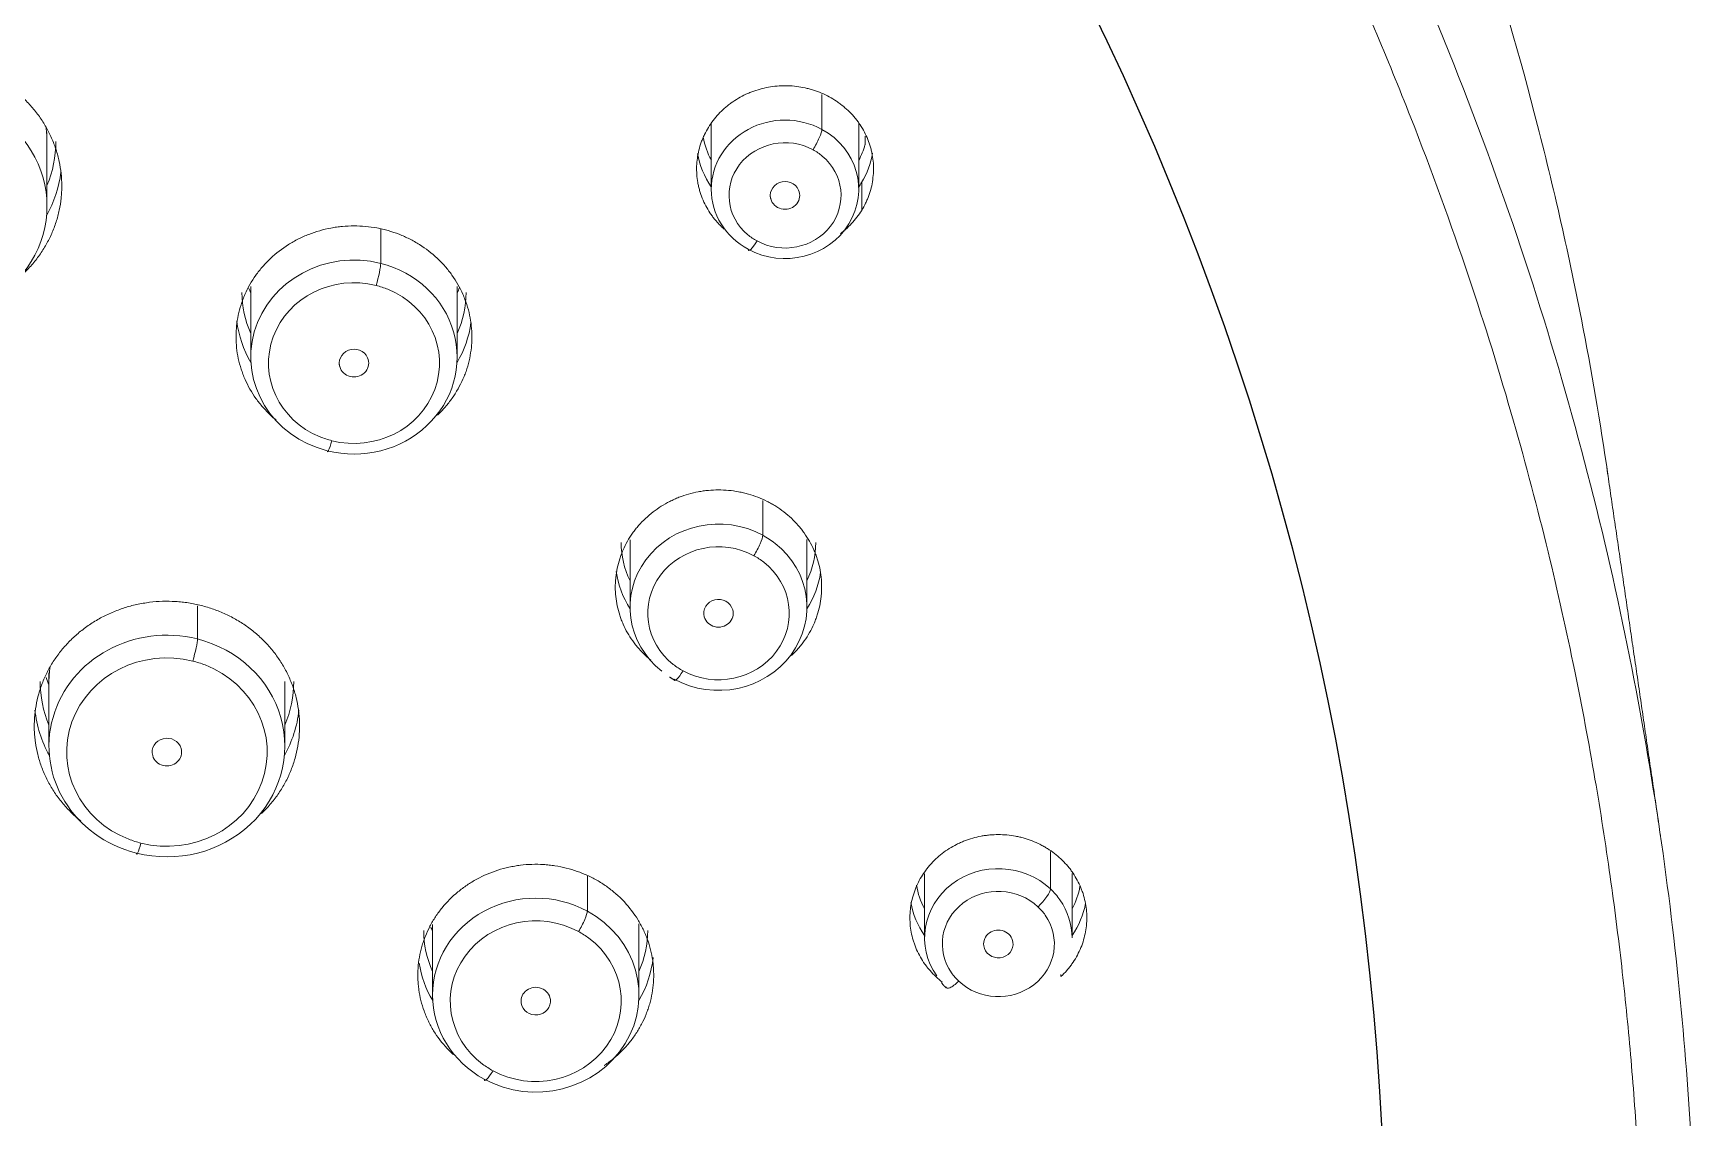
# Model space of a CAD drawing. Extents: x 3349 to 5808, y -3 to 827.
# Drawn here: x 3897.19 to 3919.75, y 531.68 to 546.39 of the extents above; entities that cross this region are included whole.
import ezdxf

# ---------------------------------------------------------------- set-up
doc = ezdxf.new("R2010")
doc.units = 0
doc.header["$LTSCALE"] = 4
doc.header["$MEASUREMENT"] = 0
doc.layers.get('0').update_dxf_attribs({"linetype": 'CONTINUOUS'})
doc.layers.add('1', color=7, linetype='CONTINUOUS')

msp = doc.modelspace()

# ---------------------------------------------------------------- linework, layer by layer
at = {"color": 7, "ltscale": 0.5}
msp.add_ellipse((3868.108, 529.628), major_axis=(-47.422, 0), ratio=0.896694, start_param=1.587359, end_param=7.826525, dxfattribs=at)
at = {"layer": '1', "color": 7, "linetype": 'Continuous', "lineweight": 13}
for p, q in [((3907.885, 545.558), (3907.885, 545.086)), ((3908.47, 544.875), (3908.47, 544.994)), ((3908.425, 544.365), (3908.425, 543.986)), ((3901.899, 543.737), (3901.899, 543.268)), ((3901.337, 541.898), (3901.352, 541.843)), ((3907.082, 540.049), (3907.082, 539.58)), ((3899.413, 538.62), (3899.413, 538.173)), ((3907.472, 537.966), (3907.472, 537.948)), ((3910.986, 535.289), (3910.986, 534.781)), ((3904.703, 534.956), (3904.703, 534.481)), ((3911.128, 533.62), (3911.128, 533.593))]:
    msp.add_line(p, q, dxfattribs=at)
at = {"layer": '1', "color": 7, "linetype": 'Continuous', "lineweight": 18}
for p, q in [((3897.372, 544.919), (3897.372, 545.045)), ((3906.385, 545.158), (3906.385, 544.272)), ((3908.385, 544.272), (3908.385, 545.17)), ((3897.372, 544.044), (3897.372, 544.919)), ((3907.185, 544.174), (3907.2, 544.118)), ((3900.137, 542.956), (3900.137, 541.997)), ((3902.937, 541.997), (3902.937, 542.956)), ((3905.282, 539.518), (3905.282, 538.603)), ((3907.682, 538.603), (3907.682, 539.52)), ((3897.399, 537.713), (3897.399, 537.596)), ((3897.399, 537.596), (3897.399, 536.72)), ((3900.599, 536.72), (3900.599, 537.596)), ((3909.279, 534.987), (3909.279, 534.117)), ((3911.279, 534.117), (3911.279, 534.99)), ((3902.603, 534.297), (3902.603, 533.341)), ((3905.403, 533.341), (3905.403, 534.308))]:
    msp.add_line(p, q, dxfattribs=at)
for centre, major_axis, ratio, start_param, end_param in [((3895.772, 544.044), (-1.6, 0), 0.939693, 1.570796, 4.712389), ((3907.385, 544.272), (-1, 0), 0.939693, 4.18879, 7.330383), ((3907.385, 544.272), (-1, 0), 0.939693, 1.047198, 4.18879), ((3895.772, 544.919), (1.72, 0), 0.939693, 5.907389, 6.283153), ((3907.385, 545.148), (1.123, 0), 0.939693, 3.302828, 3.614386), ((3907.385, 545.148), (1.123, 0), 0.939693, 5.810408, 6.021386), ((3907.385, 544.929), (-1.2, 0), 0.939693, 0.151156, 0.585678), ((3907.385, 544.929), (-1.2, 0), 0.939693, 2.617994, 2.992924), ((3895.772, 544.7), (-1.8, 0), 0.939693, 2.658634, 3.026458), ((3907.385, 544.19), (0.2, 0.001), 0.939285, 0.38908, 3.530672), ((3907.385, 544.929), (-1.2, 0), 0.939693, 2.555899, 2.617994), ((3907.385, 544.19), (0.2, 0.001), 0.939285, 3.530672, 6.672265), ((3901.537, 541.997), (-1.4, 0), 0.939693, 4.45059, 7.592182), ((3901.537, 541.997), (-1.4, 0), 0.939693, 1.308997, 4.45059), ((3901.537, 542.873), (1.52, 0), 0.939693, 3.14156, 3.541573), ((3901.537, 543.42), (-1.52, 0), 0.939693, 0.347163, 0.39998), ((3901.537, 543.42), (-1.52, 0), 0.939693, 2.741547, 2.799323), ((3901.537, 542.873), (1.52, 0), 0.939693, 5.883139, 6.283153), ((3901.537, 542.654), (-1.6, 0), 0.939693, 0.112533, 0.508263), ((3901.537, 542.654), (-1.6, 0), 0.939693, 2.633305, 3.01453), ((3901.537, 541.915), (0.2, 0), 0.939591, 0.391663, 3.533255), ((3901.537, 541.915), (0.2, 0), 0.939591, 3.533255, 6.674848), ((3906.482, 538.603), (-1.2, 0), 0.939693, 4.18879, 7.159754), ((3906.482, 539.479), (1.32, 0), 0.939693, 3.14156, 3.571271), ((3906.482, 538.603), (-1.2, 0), 0.939693, 1.047198, 4.018161), ((3906.482, 539.479), (1.32, 0), 0.939693, 5.853442, 6.283153), ((3906.482, 539.26), (-1.4, 0), 0.939693, 0.13153, 0.54136), ((3906.482, 539.26), (-1.4, 0), 0.939693, 2.600208, 2.999104), ((3906.482, 538.521), (0.2, 0), 0.939412, 0.260254, 3.401846), ((3906.482, 538.521), (0.2, 0), 0.939412, 3.401846, 6.543439), ((3898.999, 536.72), (-1.6, 0), 0.939693, 4.45059, 7.592182), ((3898.999, 536.72), (-1.6, 0), 0.939693, 1.308997, 4.45059), ((3898.999, 537.596), (1.72, 0), 0.939693, 3.141593, 3.517356), ((3898.999, 538.143), (-1.72, 0), 0.939693, 0.310723, 0.375764), ((3898.999, 537.596), (1.72, 0), 0.939693, 5.907421, 6.283185), ((3898.999, 537.377), (-1.8, 0), 0.939693, 0.099729, 0.482938), ((3898.999, 537.377), (-1.8, 0), 0.939693, 2.658654, 3.039613), ((3898.999, 536.638), (0.2, 0), 0.939568, 0.261017, 3.402609), ((3898.999, 536.638), (0.2, 0), 0.939568, 3.402609, 6.544202), ((3910.279, 534.117), (-1, 0), 0.939693, 3.926991, 6.863829), ((3904.003, 533.341), (-1.4, 0), 0.939693, 4.18879, 7.330383), ((3910.279, 534.992), (1.123, 0), 0.939693, 3.293436, 3.614369), ((3910.279, 534.992), (1.123, 0), 0.939693, 5.810441, 6.116501), ((3904.003, 533.341), (-1.4, 0), 0.939693, 1.047198, 4.18879), ((3910.279, 534.773), (-1.2, 0), 0.939693, 0.157153, 0.585649), ((3910.279, 534.117), (-1, 0), 0.939693, 3.141568, 3.722236), ((3910.279, 534.773), (-1.2, 0), 0.939693, 2.555919, 2.978267), ((3904.003, 534.217), (1.52, 0), 0.939693, 3.141544, 3.541606), ((3904.003, 534.764), (-1.52, 0), 0.939693, 0.358485, 0.400013), ((3904.003, 534.217), (1.52, 0), 0.939693, 5.883123, 6.283136), ((3910.279, 534.035), (0.2, 0), 0.939138, 0.129473, 3.271066), ((3910.279, 534.035), (0.2, 0), 0.939138, 3.271066, 6.412658), ((3904.003, 533.998), (-1.6, 0), 0.939693, 0.148069, 0.508334), ((3904.003, 533.998), (-1.6, 0), 0.939693, 2.633307, 3.043078), ((3904.003, 533.259), (0.2, 0), 0.939554, 0.130415, 3.272008), ((3904.003, 533.259), (0.2, 0), 0.939554, 3.272008, 6.4136)]:
    msp.add_ellipse(centre, major_axis=major_axis, ratio=ratio, start_param=start_param, end_param=end_param, dxfattribs=at)
at = {"layer": '1', "color": 7, "linetype": 'Continuous', "lineweight": 13}
for centre, major_axis, ratio, start_param, end_param in [((3895.772, 544.919), (1.6, 0), 0.939693, 0, 0.128036), ((3907.765, 544.891), (0.114, 0.211), 0.17101, 4.407039, 5.977836), ((3907.385, 544.19), (-0.76, 0), 0.939693, 4.18879, 7.125628), ((3907.385, 544.19), (-0.76, 0), 0.939693, 3.984035, 4.18879), ((3907.385, 544.19), (-0.76, 0), 0.939693, 1.047198, 3.984035), ((3907.385, 544.19), (-0.76, 0), 0.939693, 0.842443, 1.047198), ((3907.005, 543.654), (-0.114, -0.211), 0.17101, 5.977836, 7.548632), ((3901.837, 543.05), (0.059, 0.233), 0.088521, 4.374318, 5.945114), ((3901.537, 541.915), (-1.16, 0), 0.939693, 4.45059, 7.445929), ((3901.537, 541.915), (-1.16, 0), 0.939693, 1.308997, 4.304336), ((3901.537, 541.915), (-1.16, 0), 0.939693, 4.304336, 4.45059), ((3901.537, 541.915), (-1.16, 0), 0.939693, 1.162744, 1.308997), ((3901.237, 540.944), (-0.059, -0.233), 0.088521, 5.945114, 7.51591), ((3906.482, 538.521), (-0.96, 0), 0.939693, 4.18879, 7.159754), ((3906.962, 539.384), (0.114, 0.211), 0.17101, 4.407039, 5.977836), ((3906.482, 538.603), (-1.2, 0), 0.939693, 4.018161, 4.18879), ((3906.482, 538.521), (-0.96, 0), 0.939693, 1.047198, 4.018161), ((3906.482, 538.521), (-0.96, 0), 0.939693, 4.018161, 4.18879), ((3898.999, 536.638), (-1.36, 0), 0.939693, 4.45059, 7.464211), ((3899.351, 537.955), (0.059, 0.233), 0.088521, 4.374318, 5.945114), ((3898.999, 536.638), (-1.36, 0), 0.939693, 1.308997, 4.322618), ((3898.999, 536.638), (-1.36, 0), 0.939693, 4.322618, 4.45059), ((3906.482, 538.521), (-0.96, 0), 0.939693, 0.876569, 1.047198), ((3898.999, 537.596), (1.6, 0), 0.939693, 3.012329, 3.141552), ((3906.002, 537.822), (-0.114, -0.211), 0.17101, 5.977836, 7.548632), ((3898.999, 536.638), (-1.36, 0), 0.939693, 1.181025, 1.308997), ((3898.647, 535.486), (-0.059, -0.233), 0.088521, 5.945114, 7.51591), ((3910.279, 534.035), (-0.76, 0), 0.939693, 3.926991, 6.863829), ((3910.817, 534.622), (0.164, 0.175), 0.241845, 4.46049, 6.031286), ((3910.279, 534.117), (-1, 0), 0.939693, 3.722236, 3.926991), ((3904.003, 533.259), (-1.16, 0), 0.939693, 4.18879, 7.184129), ((3904.583, 534.285), (0.114, 0.211), 0.17101, 4.407039, 5.977836), ((3910.279, 534.035), (-0.76, 0), 0.939693, 0.785398, 3.722236), ((3910.279, 534.035), (-0.76, 0), 0.939693, 3.722236, 3.926991), ((3904.003, 533.259), (-1.16, 0), 0.939693, 4.042537, 4.18879), ((3904.003, 533.259), (-1.16, 0), 0.939693, 1.047198, 4.042537), ((3909.742, 533.612), (-0.164, -0.175), 0.241845, 6.031286, 7.602083), ((3910.279, 534.035), (-0.76, 0), 0.939693, 0.580643, 0.785398), ((3904.003, 533.259), (-1.16, 0), 0.939693, 0.900944, 1.047198), ((3903.423, 532.397), (-0.114, -0.211), 0.17101, 5.977836, 7.548632)]:
    msp.add_ellipse(centre, major_axis=major_axis, ratio=ratio, start_param=start_param, end_param=end_param, dxfattribs=at)
at = {"layer": '1', "color": 7, "linetype": 'Continuous', "lineweight": 18}
for points, knots in [([(3867.787, 577.688), (3869.502, 577.688), (3871.193, 577.608), (3874.515, 577.302), (3876.146, 577.076), (3879.333, 576.491), (3880.891, 576.133), (3883.922, 575.297), (3885.396, 574.821), (3888.251, 573.765), (3889.632, 573.185), (3892.297, 571.937), (3893.58, 571.269), (3896.045, 569.858), (3897.227, 569.116), (3899.488, 567.571), (3900.566, 566.768), (3902.62, 565.114), (3903.595, 564.264), (3905.444, 562.528), (3906.318, 561.642), (3907.966, 559.846), (3908.74, 558.936), (3910.192, 557.102), (3910.87, 556.178), (3912.136, 554.326), (3912.723, 553.398), (3913.812, 551.548), (3914.314, 550.625), (3915.697, 547.875), (3916.459, 546.066), (3917.71, 542.54), (3918.2, 540.822), (3918.768, 538.337), (3918.929, 537.524), (3919.204, 535.934), (3919.317, 535.158), (3919.501, 533.645), (3919.571, 532.909), (3919.677, 531.481), (3919.711, 530.788), (3919.75, 529.449), (3919.754, 528.802), (3919.737, 527.556), (3919.716, 526.955), (3919.624, 525.222), (3919.524, 524.157), (3919.281, 522.2), (3919.138, 521.309), (3918.841, 519.697), (3918.686, 518.977), (3918.463, 518.023), (3918.389, 517.726), (3918.283, 517.311), (3918.231, 517.112), (3918.173, 516.893), (3918.144, 516.787), (3918.13, 516.735), (3918.123, 516.709), (3918.119, 516.696), (3918.117, 516.689), (3918.117, 516.686), (3918.116, 516.685), (3918.116, 516.684), (3918.116, 516.683), (3918.116, 516.683), (3918.116, 516.683), (3918.116, 516.683), (3918.116, 516.683), (3917.701, 515.17), (3917.216, 513.701), (3916.135, 510.864), (3915.54, 509.496), (3914.583, 507.517), (3914.253, 506.87), (3913.574, 505.598), (3913.226, 504.974), (3912.159, 503.134), (3911.421, 501.952), (3909.922, 499.663), (3909.16, 498.559), (3907.993, 496.969), (3907.6, 496.451), (3906.805, 495.438), (3906.404, 494.943), (3905.189, 493.493), (3904.367, 492.572), (3902.713, 490.816), (3901.88, 489.982), (3900.649, 488.772), (3900.242, 488.376), (3899.437, 487.594), (3899.04, 487.208), (3897.866, 486.061), (3897.109, 485.312), (3895.654, 483.839), (3894.955, 483.115), (3893.621, 481.688), (3892.986, 480.986), (3891.784, 479.603), (3891.218, 478.922), (3890.154, 477.584), (3889.657, 476.926), (3888.73, 475.635), (3888.301, 475.001), (3887.706, 474.072), (3887.516, 473.766), (3887.242, 473.311), (3887.153, 473.161), (3887.022, 472.937), (3886.957, 472.825), (3886.883, 472.695), (3886.846, 472.63), (3886.828, 472.598), (3886.819, 472.582), (3886.814, 472.574), (3886.812, 472.57), (3886.811, 472.568), (3886.81, 472.567), (3886.81, 472.566), (3886.81, 472.566), (3886.809, 472.566), (3886.807, 472.562), (3886.781, 472.515), (3886.68, 472.335), (3886.605, 472.201), (3886.411, 471.845), (3886.292, 471.623), (3886.013, 471.086), (3885.853, 470.772), (3885.501, 470.049), (3885.308, 469.639), (3884.899, 468.722), (3884.682, 468.213), (3884.235, 467.094), (3884.006, 466.484), (3883.546, 465.157), (3883.315, 464.442), (3882.863, 462.905), (3882.642, 462.083), (3882.221, 460.335), (3882.02, 459.409), (3881.646, 457.448), (3881.473, 456.413), (3881.158, 454.235), (3881.016, 453.091), (3880.763, 450.695), (3880.653, 449.444), (3880.459, 446.838), (3880.377, 445.484), (3880.237, 442.674), (3880.178, 432.206), (3880.106, 429.948), (3880.084, 429.183), (3880.054, 428.017), (3880.044, 427.625), (3880.031, 427.032), (3880.024, 426.734), (3880.017, 426.385), (3880.013, 426.21), (3880.012, 426.123), (3880.011, 426.079), (3880.01, 426.057), (3880.01, 426.046), (3880.01, 426.04), (3880.01, 426.038), (3880.01, 426.036), (3880.01, 426.036), (3880.01, 426.035), (3880.01, 426.035), (3879.99, 425.043), (3879.97, 423.928), (3879.943, 422.074), (3879.934, 421.426), (3879.917, 420.071), (3879.909, 419.363), (3879.893, 417.887), (3879.885, 417.118), (3879.871, 415.518), (3879.864, 414.686), (3879.845, 412.095), (3879.833, 410.239), (3879.814, 406.286), (3879.807, 404.187), (3879.795, 399.741), (3879.791, 397.393), (3879.787, 393.692), (3879.786, 392.429), (3879.784, 389.84), (3879.783, 388.515), (3879.782, 384.449), (3879.782, 381.615), (3879.782, 378.658)], [0, 0, 0, 0, 0.0125, 0.0125, 0.025, 0.025, 0.0375, 0.0375, 0.05, 0.05, 0.0625, 0.0625, 0.075, 0.075, 0.0875, 0.0875, 0.1, 0.1, 0.1125, 0.1125, 0.125, 0.125, 0.1375, 0.1375, 0.15, 0.15, 0.1625, 0.1625, 0.175, 0.175, 0.2, 0.2, 0.225, 0.225, 0.2375, 0.2375, 0.25, 0.25, 0.2625, 0.2625, 0.275, 0.275, 0.2875, 0.2875, 0.3, 0.3, 0.325, 0.325, 0.35, 0.35, 0.375, 0.375, 0.3875, 0.3875, 0.39375, 0.396875, 0.398437, 0.399219, 0.399609, 0.399805, 0.399902, 0.399951, 0.399976, 0.399988, 0.399994, 0.399997, 0.399998, 0.399998, 0.4, 0.4, 0.4125, 0.4125, 0.425, 0.425, 0.43125, 0.43125, 0.4375, 0.4375, 0.45, 0.45, 0.4625, 0.4625, 0.46875, 0.46875, 0.475, 0.475, 0.4875, 0.4875, 0.5, 0.5, 0.50625, 0.50625, 0.5125, 0.5125, 0.525, 0.525, 0.5375, 0.5375, 0.55, 0.55, 0.5625, 0.5625, 0.575, 0.575, 0.5875, 0.5875, 0.59375, 0.59375, 0.596875, 0.596875, 0.598437, 0.599219, 0.599609, 0.599805, 0.599902, 0.599951, 0.599976, 0.599988, 0.599994, 0.599997, 0.599997, 0.6, 0.6, 0.6125, 0.6125, 0.625, 0.625, 0.6375, 0.6375, 0.65, 0.65, 0.6625, 0.6625, 0.675, 0.675, 0.6875, 0.6875, 0.7, 0.7, 0.7125, 0.7125, 0.725, 0.725, 0.7375, 0.7375, 0.75, 0.75, 0.7625, 0.7625, 0.775, 0.775, 0.7875, 0.7875, 0.79375, 0.79375, 0.796875, 0.796875, 0.798437, 0.799219, 0.799609, 0.799805, 0.799902, 0.799951, 0.799976, 0.799988, 0.799994, 0.799997, 0.799998, 0.799998, 0.8, 0.8, 0.825, 0.825, 0.8375, 0.8375, 0.85, 0.85, 0.8625, 0.8625, 0.875, 0.875, 0.9, 0.9, 0.925, 0.925, 0.95, 0.95, 0.9625, 0.9625, 0.975, 0.975, 1, 1, 1, 1]), ([(3918.547, 540.406), (3918.445, 541.11), (3918.245, 542.283), (3917.999, 543.447), (3917.786, 544.381), (3917.672, 544.847), (3917.065, 547.172), (3916.159, 549.931), (3914.802, 553.05), (3914.157, 554.36), (3913.713, 555.226), (3912.57, 557.377), (3910.73, 560.267), (3908.926, 562.598), (3907.674, 564.118), (3907.024, 564.86), (3905.005, 567.029), (3902.848, 569.086), (3900.506, 570.95), (3898.907, 572.148), (3898.089, 572.724), (3897.252, 573.277)], [0, 0, 0, 0, 0.054098, 0.090479, 0.090479, 0.12686, 0.12686, 0.272383, 0.345145, 0.381526, 0.381526, 0.417907, 0.56343, 0.636192, 0.636192, 0.708953, 0.708953, 0.854477, 0.927238, 0.927238, 1, 1, 1, 1]), ([(3894.5, 545.515), (3894.542, 545.555), (3894.629, 545.629), (3894.77, 545.728), (3894.871, 545.784), (3894.949, 545.824), (3894.976, 545.836), (3895.03, 545.86), (3895.057, 545.871), (3895.138, 545.903), (3895.249, 545.94), (3895.363, 545.967), (3895.449, 545.984), (3895.493, 545.991), (3895.537, 545.996), (3895.566, 546), (3895.581, 546.001), (3895.655, 546.008), (3895.773, 546.014), (3895.948, 546.005), (3896.065, 545.989), (3896.152, 545.973), (3896.181, 545.967), (3896.238, 545.953), (3896.267, 545.946), (3896.351, 545.922), (3896.462, 545.885), (3896.568, 545.838), (3896.646, 545.799), (3896.672, 545.785), (3896.722, 545.756), (3896.747, 545.741), (3896.821, 545.695), (3896.916, 545.629), (3897.046, 545.518), (3897.125, 545.436), (3897.182, 545.372), (3897.2, 545.35), (3897.236, 545.305), (3897.253, 545.282), (3897.302, 545.213), (3897.362, 545.119), (3897.412, 545.019), (3897.446, 544.942), (3897.457, 544.916), (3897.472, 544.877), (3897.477, 544.864), (3897.486, 544.837), (3897.508, 544.771), (3897.54, 544.65), (3897.566, 544.487), (3897.572, 544.376), (3897.572, 544.292), (3897.572, 544.264), (3897.569, 544.209), (3897.567, 544.181), (3897.558, 544.099), (3897.541, 543.99), (3897.513, 543.882), (3897.487, 543.803), (3897.478, 543.776), (3897.458, 543.724), (3897.447, 543.698), (3897.413, 543.621), (3897.363, 543.521), (3897.303, 543.426), (3897.254, 543.357), (3897.237, 543.335), (3897.202, 543.29), (3897.184, 543.268), (3897.127, 543.203), (3897.087, 543.162), (3897.045, 543.122)], [0, 0, 0, 0, 0.03125, 0.0625, 0.09375, 0.09375, 0.109375, 0.109375, 0.125, 0.125, 0.15625, 0.1875, 0.1875, 0.203125, 0.210938, 0.210938, 0.21875, 0.21875, 0.25, 0.28125, 0.3125, 0.3125, 0.328125, 0.328125, 0.34375, 0.34375, 0.375, 0.40625, 0.40625, 0.421875, 0.421875, 0.4375, 0.4375, 0.46875, 0.5, 0.53125, 0.53125, 0.546875, 0.546875, 0.5625, 0.5625, 0.59375, 0.625, 0.625, 0.640625, 0.640625, 0.648438, 0.648438, 0.65625, 0.6875, 0.71875, 0.75, 0.75, 0.765625, 0.765625, 0.78125, 0.78125, 0.8125, 0.84375, 0.84375, 0.859375, 0.859375, 0.875, 0.875, 0.90625, 0.9375, 0.9375, 0.953125, 0.953125, 0.96875, 0.96875, 1, 1, 1, 1]), ([(3906.346, 545.113), (3906.386, 545.178), (3906.431, 545.238), (3906.509, 545.321), (3906.536, 545.347), (3906.579, 545.385), (3906.594, 545.398), (3906.624, 545.422), (3906.639, 545.433), (3906.717, 545.49), (3906.784, 545.528), (3906.872, 545.569), (3906.889, 545.577), (3906.926, 545.592), (3906.944, 545.599), (3907, 545.618), (3907.037, 545.63), (3907.15, 545.658), (3907.228, 545.67), (3907.326, 545.676), (3907.346, 545.677), (3907.385, 545.678), (3907.405, 545.678), (3907.464, 545.676), (3907.542, 545.67), (3907.619, 545.657), (3907.676, 545.644), (3907.695, 545.64), (3907.733, 545.63), (3907.752, 545.624), (3907.846, 545.594), (3907.917, 545.564), (3908.019, 545.509), (3908.052, 545.489), (3908.1, 545.456), (3908.116, 545.445), (3908.147, 545.422), (3908.162, 545.41), (3908.235, 545.35), (3908.289, 545.296), (3908.349, 545.223), (3908.36, 545.208), (3908.383, 545.177), (3908.394, 545.162), (3908.425, 545.115), (3908.444, 545.082), (3908.496, 544.984), (3908.524, 544.915), (3908.549, 544.825), (3908.554, 544.807), (3908.562, 544.771), (3908.566, 544.752), (3908.576, 544.698), (3908.585, 544.625), (3908.586, 544.551), (3908.583, 544.477), (3908.58, 544.44), (3908.565, 544.33), (3908.547, 544.258), (3908.516, 544.171), (3908.509, 544.154), (3908.495, 544.119), (3908.487, 544.102), (3908.462, 544.051), (3908.444, 544.018), (3908.425, 543.986)], [0, 0, 0, 0, 0.0625, 0.0625, 0.09375, 0.09375, 0.109375, 0.109375, 0.125, 0.125, 0.1875, 0.1875, 0.203125, 0.203125, 0.21875, 0.21875, 0.25, 0.25, 0.3125, 0.3125, 0.328125, 0.328125, 0.34375, 0.34375, 0.375, 0.40625, 0.40625, 0.421875, 0.421875, 0.4375, 0.4375, 0.5, 0.5, 0.53125, 0.53125, 0.546875, 0.546875, 0.5625, 0.5625, 0.625, 0.625, 0.640625, 0.640625, 0.65625, 0.65625, 0.6875, 0.6875, 0.75, 0.75, 0.765625, 0.765625, 0.78125, 0.78125, 0.8125, 0.84375, 0.84375, 0.875, 0.875, 0.9375, 0.9375, 0.953125, 0.953125, 0.96875, 0.96875, 1, 1, 1, 1]), ([(3906.557, 543.733), (3906.513, 543.773), (3906.472, 543.816), (3906.422, 543.877), (3906.41, 543.892), (3906.388, 543.922), (3906.377, 543.938), (3906.346, 543.985), (3906.327, 544.017), (3906.275, 544.116), (3906.247, 544.185), (3906.221, 544.275), (3906.217, 544.293), (3906.208, 544.329), (3906.205, 544.347), (3906.195, 544.402), (3906.186, 544.475), (3906.185, 544.548), (3906.187, 544.622), (3906.19, 544.659), (3906.206, 544.769), (3906.223, 544.841), (3906.255, 544.928), (3906.262, 544.946), (3906.276, 544.98), (3906.284, 544.997), (3906.308, 545.048), (3906.326, 545.081), (3906.346, 545.113)], [0, 0, 0, 0, 0.115762, 0.115762, 0.152605, 0.152605, 0.189448, 0.189448, 0.263135, 0.263135, 0.410508, 0.410508, 0.447351, 0.447351, 0.484194, 0.484194, 0.557881, 0.631567, 0.631567, 0.705254, 0.705254, 0.852627, 0.852627, 0.88947, 0.88947, 0.926313, 0.926313, 1, 1, 1, 1]), ([(3908.425, 543.986), (3908.385, 543.921), (3908.339, 543.862), (3908.262, 543.779), (3908.235, 543.752), (3908.192, 543.714), (3908.177, 543.702), (3908.153, 543.683), (3908.145, 543.677), (3908.136, 543.67)], [0, 0, 0, 0, 0.529591, 0.529591, 0.794387, 0.794387, 0.926784, 0.926784, 1, 1, 1, 1]), ([(3900.405, 543.335), (3900.48, 543.406), (3900.561, 543.468), (3900.691, 543.549), (3900.736, 543.575), (3900.805, 543.61), (3900.829, 543.621), (3900.876, 543.642), (3900.901, 543.652), (3901.022, 543.699), (3901.121, 543.728), (3901.25, 543.752), (3901.288, 543.758), (3901.327, 543.763), (3901.354, 543.766), (3901.367, 543.768), (3901.432, 543.774), (3901.485, 543.776), (3901.641, 543.776), (3901.745, 543.767), (3901.874, 543.743), (3901.9, 543.737), (3901.951, 543.725), (3901.976, 543.719), (3902.051, 543.697), (3902.15, 543.664), (3902.244, 543.622), (3902.313, 543.588), (3902.336, 543.575), (3902.381, 543.55), (3902.404, 543.537), (3902.513, 543.468), (3902.594, 543.406), (3902.704, 543.302), (3902.74, 543.265), (3902.79, 543.208), (3902.806, 543.188), (3902.837, 543.149), (3902.852, 543.129), (3902.925, 543.026), (3902.974, 542.94), (3903.025, 542.826), (3903.034, 542.803), (3903.047, 542.768), (3903.052, 542.757), (3903.06, 542.733), (3903.08, 542.674), (3903.096, 542.614), (3903.126, 542.47), (3903.137, 542.373), (3903.137, 542.249), (3903.136, 542.224), (3903.134, 542.174), (3903.132, 542.15), (3903.124, 542.077), (3903.109, 541.98), (3903.084, 541.884), (3903.061, 541.813), (3903.053, 541.79), (3903.035, 541.743), (3903.025, 541.72), (3902.975, 541.606), (3902.926, 541.52), (3902.854, 541.417), (3902.839, 541.397), (3902.807, 541.358), (3902.791, 541.338), (3902.741, 541.28), (3902.706, 541.244), (3902.668, 541.208)], [0, 0, 0, 0, 0.0625, 0.0625, 0.09375, 0.09375, 0.109375, 0.109375, 0.125, 0.125, 0.1875, 0.1875, 0.203125, 0.210938, 0.210938, 0.21875, 0.21875, 0.25, 0.25, 0.3125, 0.3125, 0.328125, 0.328125, 0.34375, 0.34375, 0.375, 0.40625, 0.40625, 0.421875, 0.421875, 0.4375, 0.4375, 0.5, 0.5, 0.53125, 0.53125, 0.546875, 0.546875, 0.5625, 0.5625, 0.625, 0.625, 0.640625, 0.640625, 0.648438, 0.648438, 0.65625, 0.6875, 0.6875, 0.75, 0.75, 0.765625, 0.765625, 0.78125, 0.78125, 0.8125, 0.84375, 0.84375, 0.859375, 0.859375, 0.875, 0.875, 0.9375, 0.9375, 0.953125, 0.953125, 0.96875, 0.96875, 1, 1, 1, 1]), ([(3900.48, 541.142), (3900.455, 541.163), (3900.43, 541.185), (3900.369, 541.242), (3900.334, 541.278), (3900.284, 541.336), (3900.268, 541.355), (3900.236, 541.395), (3900.221, 541.415), (3900.148, 541.517), (3900.099, 541.604), (3900.049, 541.717), (3900.04, 541.74), (3900.026, 541.775), (3900.022, 541.787), (3900.014, 541.811), (3899.994, 541.87), (3899.978, 541.929), (3899.947, 542.073), (3899.937, 542.171), (3899.937, 542.295), (3899.937, 542.32), (3899.94, 542.369), (3899.942, 542.394), (3899.95, 542.467), (3899.965, 542.564), (3899.99, 542.659), (3900.013, 542.73), (3900.021, 542.754), (3900.039, 542.801), (3900.048, 542.824), (3900.098, 542.938), (3900.147, 543.024), (3900.22, 543.126), (3900.235, 543.146), (3900.266, 543.186), (3900.282, 543.206), (3900.333, 543.263), (3900.368, 543.3), (3900.405, 543.335)], [0, 0, 0, 0, 0.038779, 0.038779, 0.098855, 0.098855, 0.128894, 0.128894, 0.158932, 0.158932, 0.279084, 0.279084, 0.309123, 0.309123, 0.324142, 0.324142, 0.339161, 0.399237, 0.399237, 0.51939, 0.51939, 0.549428, 0.549428, 0.579466, 0.579466, 0.639542, 0.699618, 0.699618, 0.729657, 0.729657, 0.759695, 0.759695, 0.879847, 0.879847, 0.909886, 0.909886, 0.939924, 0.939924, 1, 1, 1, 1]), ([(3905.492, 539.808), (3905.558, 539.87), (3905.628, 539.924), (3905.742, 539.996), (3905.781, 540.018), (3905.842, 540.048), (3905.863, 540.058), (3905.904, 540.077), (3905.925, 540.086), (3906.031, 540.127), (3906.119, 540.152), (3906.231, 540.173), (3906.253, 540.177), (3906.299, 540.183), (3906.322, 540.186), (3906.391, 540.192), (3906.436, 540.194), (3906.573, 540.194), (3906.664, 540.186), (3906.777, 540.165), (3906.8, 540.16), (3906.844, 540.15), (3906.867, 540.144), (3906.932, 540.125), (3907.018, 540.096), (3907.101, 540.06), (3907.161, 540.029), (3907.181, 540.019), (3907.221, 539.996), (3907.24, 539.985), (3907.336, 539.925), (3907.407, 539.87), (3907.504, 539.779), (3907.534, 539.747), (3907.578, 539.697), (3907.593, 539.68), (3907.62, 539.645), (3907.633, 539.628), (3907.697, 539.538), (3907.74, 539.463), (3907.784, 539.363), (3907.792, 539.343), (3907.808, 539.302), (3907.815, 539.282), (3907.835, 539.22), (3907.846, 539.178), (3907.873, 539.052), (3907.882, 538.966), (3907.882, 538.858), (3907.882, 538.836), (3907.879, 538.793), (3907.878, 538.771), (3907.871, 538.707), (3907.858, 538.622), (3907.836, 538.539), (3907.816, 538.477), (3907.808, 538.456), (3907.793, 538.415), (3907.785, 538.395), (3907.741, 538.296), (3907.698, 538.22), (3907.634, 538.13), (3907.621, 538.113), (3907.594, 538.078), (3907.58, 538.061), (3907.536, 538.01), (3907.505, 537.978), (3907.472, 537.948)], [0, 0, 0, 0, 0.0625, 0.0625, 0.09375, 0.09375, 0.109375, 0.109375, 0.125, 0.125, 0.1875, 0.1875, 0.203125, 0.203125, 0.21875, 0.21875, 0.25, 0.25, 0.3125, 0.3125, 0.328125, 0.328125, 0.34375, 0.34375, 0.375, 0.40625, 0.40625, 0.421875, 0.421875, 0.4375, 0.4375, 0.5, 0.5, 0.53125, 0.53125, 0.546875, 0.546875, 0.5625, 0.5625, 0.625, 0.625, 0.640625, 0.640625, 0.65625, 0.65625, 0.6875, 0.6875, 0.75, 0.75, 0.765625, 0.765625, 0.78125, 0.78125, 0.8125, 0.84375, 0.84375, 0.859375, 0.859375, 0.875, 0.875, 0.9375, 0.9375, 0.953125, 0.953125, 0.96875, 0.96875, 1, 1, 1, 1]), ([(3905.563, 537.884), (3905.539, 537.904), (3905.516, 537.925), (3905.46, 537.976), (3905.43, 538.008), (3905.386, 538.059), (3905.372, 538.076), (3905.344, 538.11), (3905.331, 538.128), (3905.267, 538.217), (3905.224, 538.293), (3905.18, 538.393), (3905.172, 538.413), (3905.156, 538.454), (3905.149, 538.474), (3905.129, 538.536), (3905.118, 538.578), (3905.091, 538.704), (3905.082, 538.79), (3905.082, 538.898), (3905.083, 538.92), (3905.085, 538.963), (3905.087, 538.984), (3905.093, 539.049), (3905.107, 539.133), (3905.129, 539.217), (3905.149, 539.279), (3905.156, 539.299), (3905.171, 539.34), (3905.18, 539.361), (3905.223, 539.46), (3905.266, 539.536), (3905.33, 539.625), (3905.343, 539.643), (3905.37, 539.678), (3905.384, 539.695), (3905.428, 539.745), (3905.459, 539.778), (3905.492, 539.808)], [0, 0, 0, 0, 0.042117, 0.042117, 0.101984, 0.101984, 0.131918, 0.131918, 0.161852, 0.161852, 0.281588, 0.281588, 0.311521, 0.311521, 0.341455, 0.341455, 0.401323, 0.401323, 0.521058, 0.521058, 0.550992, 0.550992, 0.580926, 0.580926, 0.640794, 0.700661, 0.700661, 0.730595, 0.730595, 0.760529, 0.760529, 0.880265, 0.880265, 0.910198, 0.910198, 0.940132, 0.940132, 1, 1, 1, 1]), ([(3898.099, 538.457), (3898.15, 538.485), (3898.256, 538.536), (3898.419, 538.596), (3898.532, 538.627), (3898.618, 538.646), (3898.647, 538.651), (3898.706, 538.662), (3898.735, 538.666), (3898.823, 538.677), (3898.94, 538.686), (3899.057, 538.684), (3899.145, 538.679), (3899.189, 538.675), (3899.233, 538.67), (3899.263, 538.666), (3899.277, 538.664), (3899.351, 538.652), (3899.466, 538.629), (3899.633, 538.578), (3899.741, 538.535), (3899.821, 538.498), (3899.847, 538.485), (3899.899, 538.458), (3899.924, 538.444), (3900, 538.4), (3900.096, 538.337), (3900.186, 538.266), (3900.25, 538.209), (3900.271, 538.189), (3900.312, 538.15), (3900.333, 538.129), (3900.391, 538.066), (3900.464, 537.979), (3900.56, 537.841), (3900.614, 537.742), (3900.65, 537.666), (3900.662, 537.64), (3900.684, 537.588), (3900.694, 537.562), (3900.722, 537.484), (3900.755, 537.378), (3900.776, 537.269), (3900.787, 537.187), (3900.79, 537.159), (3900.794, 537.117), (3900.795, 537.103), (3900.797, 537.076), (3900.8, 537.006), (3900.798, 536.882), (3900.778, 536.717), (3900.753, 536.609), (3900.73, 536.528), (3900.722, 536.501), (3900.704, 536.448), (3900.694, 536.422), (3900.663, 536.344), (3900.617, 536.243), (3900.56, 536.147), (3900.513, 536.076), (3900.497, 536.052), (3900.463, 536.006), (3900.446, 535.984), (3900.392, 535.918), (3900.344, 535.865), (3900.294, 535.816), (3900.284, 535.806)], [0, 0, 0, 0, 0.034195, 0.06839, 0.102585, 0.102585, 0.119683, 0.119683, 0.13678, 0.13678, 0.170975, 0.20517, 0.20517, 0.222268, 0.230817, 0.230817, 0.239365, 0.239365, 0.27356, 0.307755, 0.34195, 0.34195, 0.359048, 0.359048, 0.376146, 0.376146, 0.410341, 0.444536, 0.444536, 0.461633, 0.461633, 0.478731, 0.478731, 0.512926, 0.547121, 0.581316, 0.581316, 0.598413, 0.598413, 0.615511, 0.615511, 0.649706, 0.683901, 0.683901, 0.700998, 0.700998, 0.709547, 0.709547, 0.718096, 0.752291, 0.786486, 0.820681, 0.820681, 0.837779, 0.837779, 0.854876, 0.854876, 0.889071, 0.923266, 0.923266, 0.940364, 0.940364, 0.957461, 0.957461, 0.991656, 1, 1, 1, 1]), ([(3897.832, 535.702), (3897.811, 535.719), (3897.79, 535.737), (3897.748, 535.773), (3897.727, 535.793), (3897.686, 535.833), (3897.665, 535.854), (3897.607, 535.916), (3897.534, 536.003), (3897.438, 536.142), (3897.384, 536.24), (3897.348, 536.317), (3897.336, 536.342), (3897.314, 536.394), (3897.304, 536.42), (3897.276, 536.499), (3897.243, 536.605), (3897.222, 536.713), (3897.211, 536.796), (3897.208, 536.823), (3897.204, 536.865), (3897.203, 536.879), (3897.201, 536.907), (3897.198, 536.977), (3897.2, 537.101), (3897.22, 537.265), (3897.245, 537.374), (3897.268, 537.455), (3897.276, 537.481), (3897.294, 537.534), (3897.304, 537.561), (3897.335, 537.638), (3897.381, 537.739), (3897.438, 537.836), (3897.485, 537.907), (3897.501, 537.93), (3897.535, 537.976), (3897.552, 537.999), (3897.606, 538.065), (3897.682, 538.149), (3897.766, 538.226), (3897.833, 538.281), (3897.855, 538.298), (3897.902, 538.333), (3897.925, 538.35), (3897.998, 538.399), (3898.047, 538.429), (3898.099, 538.457)], [0, 0, 0, 0, 0.02439, 0.02439, 0.050064, 0.050064, 0.075738, 0.075738, 0.127086, 0.178434, 0.229782, 0.229782, 0.255456, 0.255456, 0.28113, 0.28113, 0.332478, 0.383825, 0.383825, 0.409499, 0.409499, 0.422336, 0.422336, 0.435173, 0.486521, 0.537869, 0.589217, 0.589217, 0.614891, 0.614891, 0.640565, 0.640565, 0.691913, 0.743261, 0.743261, 0.768935, 0.768935, 0.794608, 0.794608, 0.845956, 0.897304, 0.897304, 0.922978, 0.922978, 0.948652, 0.948652, 1, 1, 1, 1]), ([(3909.431, 535.188), (3909.487, 535.241), (3909.547, 535.287), (3909.645, 535.349), (3909.678, 535.368), (3909.731, 535.394), (3909.748, 535.402), (3909.784, 535.418), (3909.802, 535.426), (3909.893, 535.461), (3909.968, 535.482), (3910.064, 535.501), (3910.083, 535.504), (3910.122, 535.509), (3910.142, 535.512), (3910.201, 535.517), (3910.24, 535.519), (3910.357, 535.519), (3910.435, 535.512), (3910.532, 535.494), (3910.551, 535.49), (3910.59, 535.481), (3910.609, 535.476), (3910.665, 535.46), (3910.739, 535.435), (3910.81, 535.404), (3910.861, 535.378), (3910.879, 535.368), (3910.912, 535.349), (3910.929, 535.339), (3911.011, 535.288), (3911.072, 535.241), (3911.155, 535.163), (3911.181, 535.136), (3911.219, 535.093), (3911.231, 535.078), (3911.255, 535.049), (3911.266, 535.033), (3911.32, 534.957), (3911.357, 534.892), (3911.395, 534.807), (3911.402, 534.789), (3911.415, 534.754), (3911.422, 534.737), (3911.439, 534.684), (3911.448, 534.648), (3911.471, 534.54), (3911.479, 534.466), (3911.479, 534.373), (3911.479, 534.355), (3911.477, 534.318), (3911.475, 534.299), (3911.47, 534.244), (3911.458, 534.172), (3911.439, 534.1), (3911.417, 534.029), (3911.403, 533.994), (3911.358, 533.891), (3911.321, 533.826), (3911.267, 533.75), (3911.256, 533.735), (3911.232, 533.705), (3911.22, 533.69), (3911.182, 533.647), (3911.156, 533.619), (3911.128, 533.593)], [0, 0, 0, 0, 0.0625, 0.0625, 0.09375, 0.09375, 0.109375, 0.109375, 0.125, 0.125, 0.1875, 0.1875, 0.203125, 0.203125, 0.21875, 0.21875, 0.25, 0.25, 0.3125, 0.3125, 0.328125, 0.328125, 0.34375, 0.34375, 0.375, 0.40625, 0.40625, 0.421875, 0.421875, 0.4375, 0.4375, 0.5, 0.5, 0.53125, 0.53125, 0.546875, 0.546875, 0.5625, 0.5625, 0.625, 0.625, 0.640625, 0.640625, 0.65625, 0.65625, 0.6875, 0.6875, 0.75, 0.75, 0.765625, 0.765625, 0.78125, 0.78125, 0.8125, 0.84375, 0.84375, 0.875, 0.875, 0.9375, 0.9375, 0.953125, 0.953125, 0.96875, 0.96875, 1, 1, 1, 1]), ([(3903.203, 534.914), (3903.295, 534.964), (3903.39, 535.004), (3903.538, 535.052), (3903.588, 535.065), (3903.665, 535.082), (3903.691, 535.087), (3903.743, 535.096), (3903.769, 535.1), (3903.899, 535.116), (3904.003, 535.119), (3904.133, 535.111), (3904.172, 535.108), (3904.212, 535.103), (3904.238, 535.1), (3904.251, 535.098), (3904.316, 535.088), (3904.367, 535.078), (3904.518, 535.04), (3904.616, 535.005), (3904.734, 534.951), (3904.757, 534.939), (3904.803, 534.915), (3904.826, 534.903), (3904.893, 534.864), (3904.978, 534.808), (3905.058, 534.744), (3905.115, 534.694), (3905.134, 534.677), (3905.171, 534.641), (3905.189, 534.623), (3905.275, 534.53), (3905.336, 534.45), (3905.414, 534.323), (3905.438, 534.279), (3905.471, 534.211), (3905.481, 534.188), (3905.501, 534.142), (3905.51, 534.119), (3905.552, 534.003), (3905.576, 533.908), (3905.593, 533.785), (3905.596, 533.761), (3905.599, 533.724), (3905.6, 533.711), (3905.601, 533.687), (3905.604, 533.625), (3905.603, 533.563), (3905.593, 533.417), (3905.576, 533.32), (3905.542, 533.2), (3905.535, 533.176), (3905.519, 533.129), (3905.51, 533.106), (3905.483, 533.037), (3905.441, 532.947), (3905.39, 532.861), (3905.349, 532.798), (3905.335, 532.777), (3905.305, 532.736), (3905.289, 532.716), (3905.209, 532.618), (3905.138, 532.547), (3905.04, 532.465), (3905.02, 532.45), (3904.979, 532.419), (3904.958, 532.404), (3904.935, 532.388), (3904.933, 532.387), (3904.931, 532.386)], [0, 0, 0, 0, 0.064439, 0.064439, 0.096659, 0.096659, 0.112769, 0.112769, 0.128878, 0.128878, 0.193318, 0.193318, 0.209427, 0.217482, 0.217482, 0.225537, 0.225537, 0.257757, 0.257757, 0.322196, 0.322196, 0.338306, 0.338306, 0.354416, 0.354416, 0.386635, 0.418855, 0.418855, 0.434965, 0.434965, 0.451075, 0.451075, 0.515514, 0.515514, 0.547733, 0.547733, 0.563843, 0.563843, 0.579953, 0.579953, 0.644392, 0.644392, 0.660502, 0.660502, 0.668557, 0.668557, 0.676612, 0.708831, 0.708831, 0.773271, 0.773271, 0.78938, 0.78938, 0.80549, 0.80549, 0.83771, 0.869929, 0.869929, 0.886039, 0.886039, 0.902149, 0.902149, 0.966588, 0.966588, 0.982698, 0.982698, 0.998808, 0.998808, 1, 1, 1, 1]), ([(3909.519, 533.517), (3909.488, 533.541), (3909.459, 533.565), (3909.404, 533.618), (3909.377, 533.645), (3909.34, 533.688), (3909.327, 533.703), (3909.304, 533.732), (3909.292, 533.747), (3909.238, 533.824), (3909.201, 533.889), (3909.163, 533.974), (3909.156, 533.991), (3909.143, 534.026), (3909.137, 534.044), (3909.12, 534.097), (3909.11, 534.133), (3909.087, 534.241), (3909.079, 534.315), (3909.079, 534.408), (3909.08, 534.426), (3909.082, 534.463), (3909.083, 534.482), (3909.089, 534.537), (3909.1, 534.609), (3909.119, 534.681), (3909.142, 534.752), (3909.155, 534.787), (3909.2, 534.89), (3909.237, 534.954), (3909.292, 535.031), (3909.303, 535.046), (3909.326, 535.076), (3909.338, 535.091), (3909.376, 535.134), (3909.403, 535.162), (3909.431, 535.188)], [0, 0, 0, 0, 0.059239, 0.059239, 0.118036, 0.118036, 0.147435, 0.147435, 0.176834, 0.176834, 0.294429, 0.294429, 0.323828, 0.323828, 0.353227, 0.353227, 0.412024, 0.412024, 0.529619, 0.529619, 0.559018, 0.559018, 0.588417, 0.588417, 0.647214, 0.706012, 0.706012, 0.76481, 0.76481, 0.882405, 0.882405, 0.911804, 0.911804, 0.941202, 0.941202, 1, 1, 1, 1]), ([(3902.885, 532.535), (3902.874, 532.544), (3902.864, 532.554), (3902.836, 532.581), (3902.818, 532.6), (3902.731, 532.693), (3902.67, 532.773), (3902.592, 532.9), (3902.568, 532.944), (3902.535, 533.011), (3902.525, 533.034), (3902.506, 533.08), (3902.497, 533.103), (3902.455, 533.22), (3902.431, 533.315), (3902.414, 533.437), (3902.411, 533.462), (3902.408, 533.499), (3902.407, 533.511), (3902.405, 533.536), (3902.402, 533.598), (3902.403, 533.66), (3902.413, 533.806), (3902.43, 533.903), (3902.464, 534.023), (3902.472, 534.047), (3902.488, 534.094), (3902.496, 534.117), (3902.524, 534.186), (3902.565, 534.276), (3902.616, 534.362), (3902.657, 534.425), (3902.672, 534.446), (3902.702, 534.487), (3902.717, 534.507), (3902.797, 534.605), (3902.868, 534.676), (3902.967, 534.757), (3902.987, 534.773), (3903.028, 534.804), (3903.049, 534.819), (3903.113, 534.862), (3903.157, 534.889), (3903.203, 534.914)], [0, 0, 0, 0, 0.0147, 0.0147, 0.041329, 0.041329, 0.147848, 0.147848, 0.201108, 0.201108, 0.227738, 0.227738, 0.254367, 0.254367, 0.360886, 0.360886, 0.387516, 0.387516, 0.400831, 0.400831, 0.414146, 0.467405, 0.467405, 0.573924, 0.573924, 0.600554, 0.600554, 0.627184, 0.627184, 0.680443, 0.733703, 0.733703, 0.760332, 0.760332, 0.786962, 0.786962, 0.893481, 0.893481, 0.920111, 0.920111, 0.946741, 0.946741, 1, 1, 1, 1])]:
    msp.add_open_spline(points, degree=3, knots=knots, dxfattribs=at)
at = {"layer": '1', "color": 7, "linetype": 'Continuous', "lineweight": 13}
msp.add_open_spline([(3867.787, 576.753), (3867.839, 576.753), (3867.944, 576.753), (3868.103, 576.752), (3868.262, 576.751), (3868.418, 576.75), (3868.572, 576.748), (3868.731, 576.745), (3868.896, 576.742), (3869.076, 576.738), (3869.273, 576.733), (3869.49, 576.727), (3869.728, 576.719), (3869.987, 576.709), (3870.268, 576.697), (3870.572, 576.683), (3870.903, 576.665), (3871.262, 576.643), (3871.65, 576.617), (3872.069, 576.586), (3872.522, 576.548), (3873.009, 576.504), (3873.534, 576.451), (3874.099, 576.388), (3874.708, 576.313), (3875.365, 576.226), (3876.072, 576.122), (3876.834, 575.999), (3877.656, 575.854), (3878.54, 575.684), (3879.492, 575.483), (3880.516, 575.248), (3881.615, 574.971), (3882.796, 574.646), (3884.064, 574.265), (3885.422, 573.819), (3886.87, 573.298), (3888.41, 572.692), (3890.046, 571.985), (3891.792, 571.157), (3893.662, 570.181), (3895.66, 569.029), (3897.784, 567.668), (3900.034, 566.058), (3902.409, 564.146), (3904.892, 561.871), (3907.403, 559.219), (3909.774, 556.288), (3911.836, 553.284), (3913.515, 550.406), (3914.835, 547.754), (3915.859, 545.344), (3916.652, 543.165), (3917.263, 541.197), (3917.735, 539.413), (3918.097, 537.793), (3918.372, 536.324), (3918.581, 534.986), (3918.74, 533.74), (3918.862, 532.525), (3918.954, 531.295), (3919.012, 530.061), (3919.036, 528.873), (3919.03, 527.757), (3918.998, 526.674), (3918.938, 525.542), (3918.839, 524.301), (3918.687, 522.917), (3918.468, 521.373), (3918.159, 519.649), (3917.73, 517.717), (3917.143, 515.551), (3916.354, 513.136), (3915.33, 510.51), (3914.08, 507.79), (3912.679, 505.149), (3911.238, 502.728), (3909.859, 500.585), (3908.581, 498.715), (3907.398, 497.094), (3906.296, 495.68), (3905.263, 494.432), (3904.294, 493.321), (3903.387, 492.329), (3902.537, 491.434), (3901.719, 490.602), (3900.9, 489.79), (3900.048, 488.956), (3899.133, 488.069), (3898.142, 487.106), (3897.075, 486.057), (3895.933, 484.915), (3894.71, 483.663), (3893.403, 482.278), (3892.022, 480.745), (3890.601, 479.067), (3889.197, 477.276), (3887.892, 475.442), (3886.752, 473.657), (3885.795, 471.97), (3884.974, 470.352), (3884.237, 468.727), (3883.566, 467.064), (3882.968, 465.379), (3882.437, 463.678), (3881.955, 461.916), (3881.508, 460.025), (3881.094, 457.952), (3880.717, 455.67), (3880.384, 453.151), (3880.099, 450.368), (3879.862, 447.29), (3879.675, 443.895), (3879.538, 431.207), (3879.447, 427.41), (3879.39, 423.727), (3879.354, 420.348), (3879.33, 417.295), (3879.312, 414.439), (3879.3, 411.634), (3879.291, 408.816), (3879.285, 406.009), (3879.283, 403.23), (3879.283, 400.422), (3879.285, 397.478), (3879.289, 394.309), (3879.296, 390.868), (3879.305, 387.133), (3879.317, 383.087), (3879.327, 380.227), (3879.332, 378.713), (3879.332, 378.657)], degree=3, knots=[0, 0, 0, 0, 0.000652, 0.001351, 0.002027, 0.002681, 0.003337, 0.004003, 0.0047, 0.005456, 0.006291, 0.007217, 0.008231, 0.009331, 0.010525, 0.011821, 0.013229, 0.014756, 0.016409, 0.018196, 0.020125, 0.022206, 0.024449, 0.026867, 0.029475, 0.032289, 0.035328, 0.038613, 0.042164, 0.046, 0.050143, 0.054618, 0.059453, 0.064678, 0.070327, 0.076442, 0.083041, 0.090126, 0.097747, 0.106024, 0.115093, 0.12505, 0.135948, 0.147904, 0.161128, 0.175856, 0.192149, 0.209311, 0.225825, 0.240677, 0.253868, 0.265569, 0.275924, 0.28514, 0.293416, 0.300895, 0.307628, 0.313673, 0.319253, 0.324676, 0.330244, 0.335991, 0.341447, 0.346374, 0.351136, 0.356165, 0.361752, 0.368024, 0.37503, 0.382884, 0.391747, 0.401791, 0.413192, 0.425973, 0.439671, 0.453283, 0.465884, 0.477132, 0.487063, 0.495827, 0.503618, 0.510657, 0.517089, 0.522923, 0.528213, 0.53318, 0.538088, 0.54317, 0.548617, 0.554558, 0.561003, 0.567918, 0.575388, 0.583565, 0.592466, 0.601958, 0.611845, 0.621704, 0.630856, 0.63899, 0.646527, 0.65407, 0.661791, 0.669425, 0.676878, 0.684504, 0.692688, 0.701621, 0.711397, 0.722122, 0.733928, 0.746962, 0.761371, 0.777149, 0.793696, 0.80965, 0.823969, 0.836642, 0.848461, 0.86026, 0.872292, 0.884267, 0.895929, 0.907611, 0.919945, 0.933324, 0.947874, 0.963666, 0.980768, 0.999279, 1, 1, 1, 1], dxfattribs=at)
at = {"layer": '1', "color": 7, "linetype": 'Continuous', "lineweight": 18}
for points, degree in [([(3919.261, 535.51), (3918.897, 538.005), (3918.534, 540.5)], 2), ([(3905.816, 537.656), (3905.888, 537.611)], 1), ([(3909.508, 533.513), (3909.533, 533.468), (3909.577, 533.437)], 2)]:
    msp.add_open_spline(points, degree=degree, dxfattribs=at)

doc.saveas('drawing.dxf')
